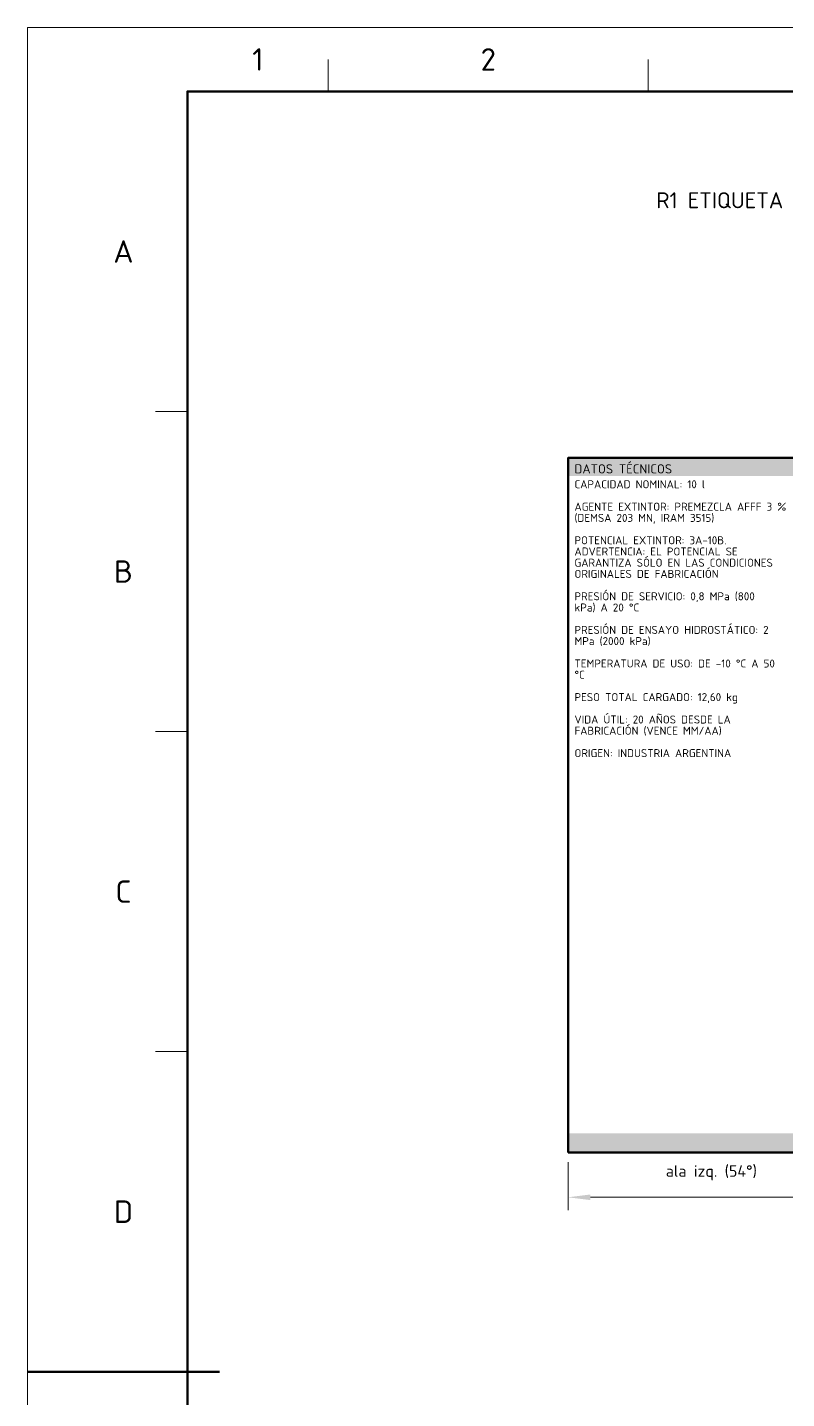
# Model space of a CAD drawing. Header units: millimetres. Extents: x 0 to 2208, y 0 to 420.
# Drawn here: x 1614 to 1732.6, y 205.8 to 420 of the extents above; entities that cross this region are included whole.
import ezdxf
from ezdxf.enums import TextEntityAlignment as Align

# ---------------------------------------------------------------- set-up
doc = ezdxf.new("R2010")
doc.units = ezdxf.units.MM
for name, color, linetype, lineweight in [('01-VISIBLE', 7, 'CONTINUOUS', 70), ('04-COTA', 3, 'CONTINUOUS', 18), ('06-TEXTO', 7, 'CONTINUOUS', 25), ('07-RECUADRO', 7, 'CONTINUOUS', 70), ('08-FINA', 5, 'CONTINUOUS', 18), ('13-GRAFICA', 30, 'CONTINUOUS', 18)]:
    doc.layers.add(name, color=color, linetype=linetype, lineweight=lineweight)
doc.styles.add('ISO3098', font='isocpeur.ttf')
doc.dimstyles.new('FLAMA-IRAM', dxfattribs={"dimtxt": 3.5, "dimasz": 3.5, "dimexe": 2, "dimexo": 1.5, "dimgap": 1, "dimtad": 1, "dimdec": 1, "dimtxsty": 'ISO3098', "dimblk": 'IRAM_FLECHA', "dimblk1": 'IRAM_FLECHA', "dimblk2": 'IRAM_FLECHA', "dimcen": 2.5, "dimclrd": 256, "dimclre": 256, "dimclrt": 256, "dimazin": 3, "dimtfac": 1, "dimtmove": 0, "dimatfit": 3, "dimlwd": 18, "dimlwe": 18})

# ---------------------------------------------------------------- blocks, each defined once
blk = doc.blocks.new('IRAM_FLECHA')
blk.add_solid([(0, 0), (-1, 0.125), (-1, -0.125)])

msp = doc.modelspace()

# ---------------------------------------------------------------- hatches: boundary and pattern name
at = {"layer": '13-GRAFICA', "true_color": 0xeedeaa}
h = msp.add_hatch(color=7, dxfattribs=at)
h.dxf.hatch_style = 1
h.paths.add_polyline_path([(1743.232, 349.919), (1743.232, 352.756), (1698.465, 352.756), (1698.465, 349.919)])
h = msp.add_hatch(color=7, dxfattribs=at)
h.dxf.hatch_style = 1
h.paths.add_polyline_path([(1877.535, 244.244), (1877.535, 247.244), (1698.465, 247.244), (1698.465, 244.244)])

# ---------------------------------------------------------------- linework, layer by layer
at = {"layer": '01-VISIBLE'}
msp.add_lwpolyline([(1698.465, 244.244), (1877.535, 244.244), (1877.535, 352.756), (1698.465, 352.756)], close=True, dxfattribs=at)
at = {"layer": '07-RECUADRO'}
msp.add_line((1614, 210), (1644, 210), dxfattribs=at)
msp.add_lwpolyline([(1639, 10), (2198, 10), (2198, 410), (1639, 410)], close=True, dxfattribs=at)
at = {"layer": '08-FINA'}
for p, q in [((1661, 410), (1661, 415)), ((1711, 410), (1711, 415)), ((1639, 360), (1634, 360)), ((1639, 310), (1634, 310)), ((1639, 260), (1634, 260))]:
    msp.add_line(p, q, dxfattribs=at)
msp.add_lwpolyline([(1614, 0), (2208, 0), (2208, 420), (1614, 420)], close=True, dxfattribs=at)

# ---------------------------------------------------------------- texts
at = {"layer": '06-TEXTO', "style": 'ISO3098'}
for s, height, p in [('1', 3.5, (1650, 415)), ('2', 3.5, (1686, 415)), ('R1 ETIQUETA DESARROLLADA 358 × 217 mm (panel central 179 = arco 108° + alas 90) - ESC. 1:2', 2.5, (1788, 393)), ('A', 3.5, (1629, 385)), ('B', 3.5, (1629, 335)), ('C', 3.5, (1629, 285)), ('D', 3.5, (1629, 235))]:
    msp.add_text(s, height=height, dxfattribs=at).set_placement(p, align=Align.MIDDLE_CENTER)
at = {"layer": '08-FINA', "style": 'ISO3098'}
msp.add_text('ala izq. (54°)', height=1.8, dxfattribs=at).set_placement((1720.848, 242.244), align=Align.TOP_CENTER)
at = {"layer": '13-GRAFICA', "true_color": 0x191919, "style": 'ISO3098'}
for s, height, p in [('DATOS TÉCNICOS', 1.4375, (1699.465, 351.756)), ('CAPACIDAD NOMINAL: 10 l', 1.25, (1699.465, 349.256)), ('AGENTE EXTINTOR: PREMEZCLA AFFF 3 %', 1.25, (1699.465, 345.756)), ('(DEMSA 203 MN, IRAM 3515)', 1.25, (1699.465, 344.006)), ('ADVERTENCIA: EL POTENCIAL SE', 1.25, (1699.465, 338.756)), ('POTENCIAL EXTINTOR: 3A-10B.', 1.25, (1699.465, 340.506)), ('GARANTIZA SÓLO EN LAS CONDICIONES', 1.25, (1699.465, 337.006)), ('ORIGINALES DE FABRICACIÓN', 1.25, (1699.465, 335.256)), ('PRESIÓN DE SERVICIO: 0,8 MPa (800', 1.25, (1699.465, 331.756)), ('kPa) A 20 °C', 1.25, (1699.465, 330.006)), ('PRESIÓN DE ENSAYO HIDROSTÁTICO: 2', 1.25, (1699.465, 326.506)), ('MPa (2000 kPa)', 1.25, (1699.465, 324.756)), ('TEMPERATURA DE USO: DE -10 °C A 50', 1.25, (1699.465, 321.256)), ('°C', 1.25, (1699.465, 319.506)), ('PESO TOTAL CARGADO: 12,60 kg', 1.25, (1699.465, 316.006)), ('VIDA ÚTIL: 20 AÑOS DESDE LA', 1.25, (1699.465, 312.506)), ('FABRICACIÓN (VENCE MM/AA)', 1.25, (1699.465, 310.756)), ('ORIGEN: INDUSTRIA ARGENTINA', 1.25, (1699.465, 307.256))]:
    msp.add_text(s, height=height, dxfattribs=at).set_placement(p, align=Align.TOP_LEFT)

# ---------------------------------------------------------------- dimensions: what is measured, and where the dimension line sits
at = {"layer": '04-COTA'}
msp.add_linear_dim(base=(1698.465, 237.244), p1=(1698.465, 244.244), p2=(1877.535, 244.244), dimstyle='FLAMA-IRAM', override={"dimlfac": 2}, dxfattribs=at).render()

doc.saveas('drawing.dxf')
